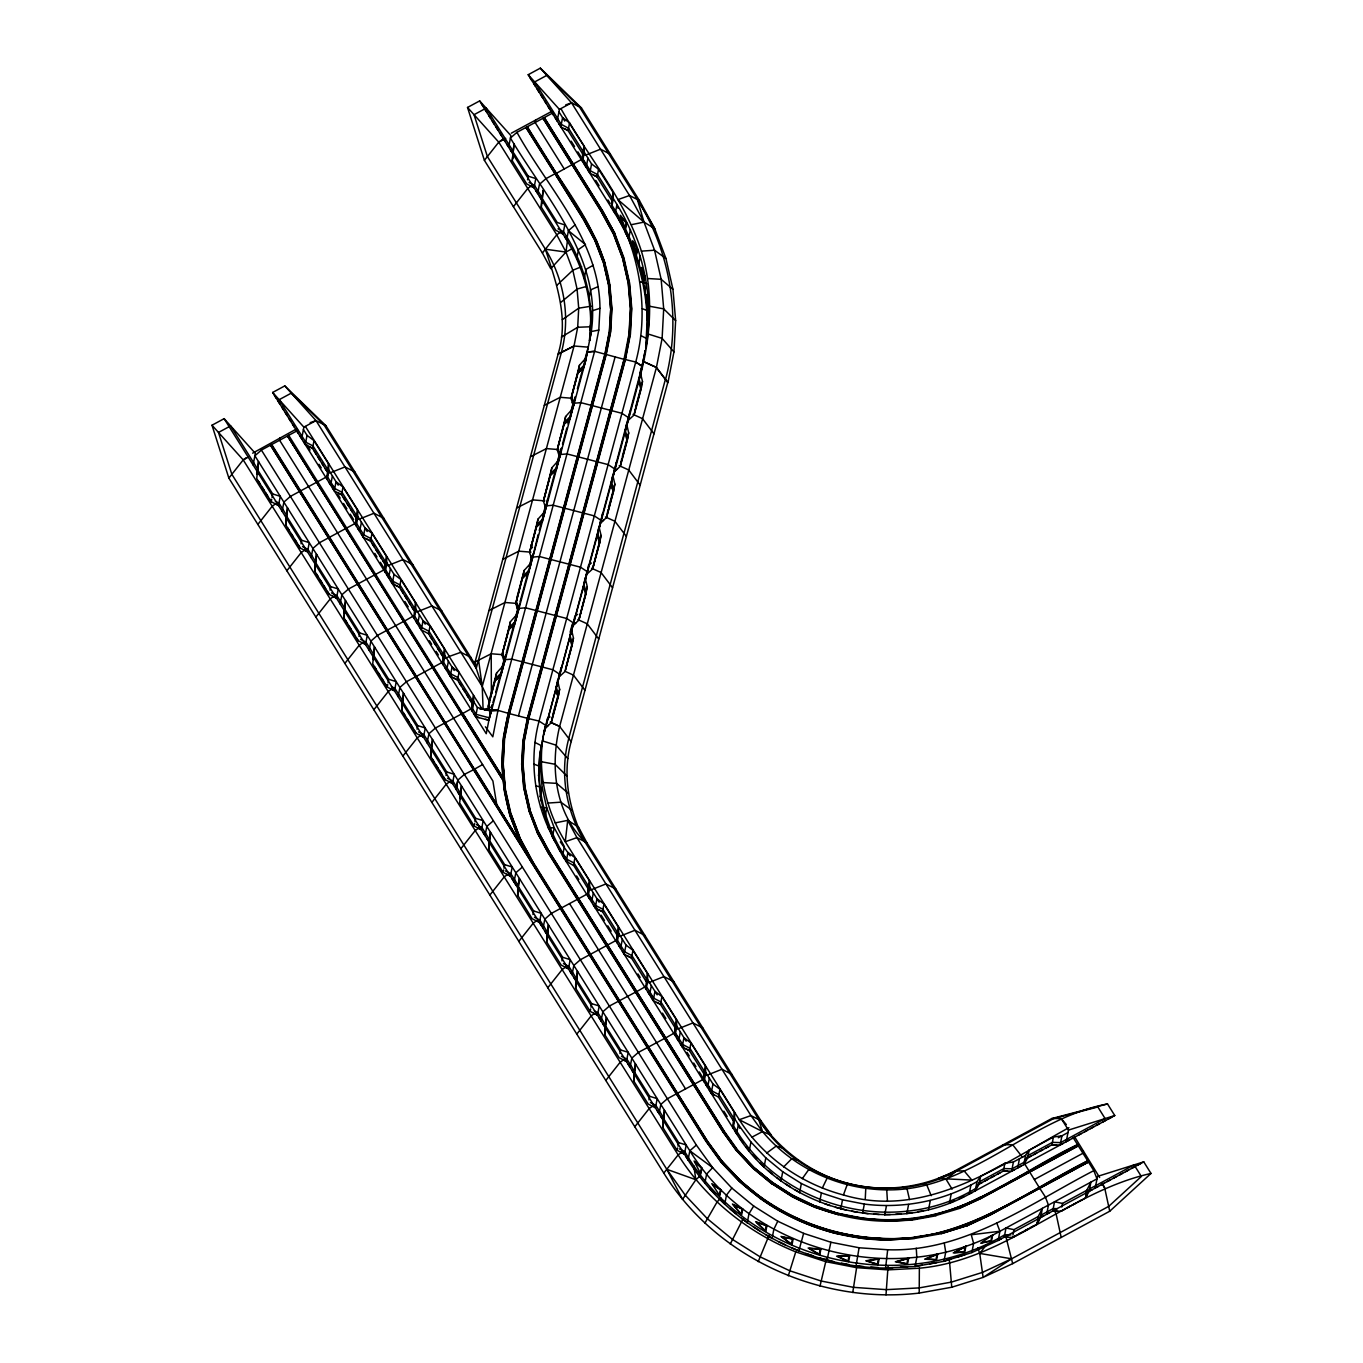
<?xml version="1.0" encoding="UTF-8"?>
<svg xmlns="http://www.w3.org/2000/svg" width="1363" height="1363" viewBox="0 0 1363 1363"><rect width="100%" height="100%" fill="white"/><g stroke="black" fill="none" stroke-linecap="round" stroke-linejoin="round"><path stroke-width="1.5" d="M258.22 470.78L272.719 493.951L280.25 496.319L278.495 505.537L271.237 501.703L256.738 478.549L258.51 461.58L257.539 474.341M257.198 474.188L257.215 468.361L230.62 425.886L218.489 432.446L231.846 474.307L666.797 1169.301L685.333 1195.3L707.414 1218.778L732.476 1239.427L760.111 1256.856L789.859 1270.81L821.173 1281.033L853.545 1287.354L886.427 1289.654L919.241 1287.899L951.408 1282.106L982.416 1272.412L1011.636 1258.799L1108.681 1206.391L1141.359 1176.473L1134.118 1164.888L1089.633 1188.911L1085.732 1195.658L1086.754 1190.325L1090.928 1182.13L1089.173 1191.33L1085.272 1198.094L1061.01 1211.196L1052.764 1210.991L1054.519 1201.774L1062.493 1203.427L1086.754 1190.325M285.736 524.874L287.508 507.905L285.736 524.874L300.235 548.045L307.493 551.862L309.265 542.644L301.717 540.276L287.218 517.122M285.787 524.636L285.736 520.99M286.196 522.455L286.213 514.686L278.955 503.117L275.326 501.192M314.734 571.199L316.506 554.23L314.734 571.199L329.233 594.37L336.508 598.204L338.263 588.986L330.715 586.618L316.216 563.447M315.194 568.78L315.211 561.028L307.97 549.442L302.518 546.563M328.517 463.812L327.035 479.333L328.79 470.116L328.517 463.812L314.018 440.641L307.033 435.359L303.404 429.566M327.069 479.077L327.035 475.448M345.214 609.772L359.713 632.943L367.26 635.311L365.505 644.529L358.23 640.695L343.732 617.541L345.503 600.572L344.532 613.333M344.209 613.163L344.209 607.353L336.968 595.767L331.516 592.905M356.05 517.906L356.033 525.658L357.788 516.441L357.515 510.137L343.016 486.983L336.031 481.701L334.276 490.901L341.534 494.735L356.05 517.906L357.515 510.137M374.212 656.114L388.711 679.268L396.258 681.636L394.503 690.854L387.228 687.037L372.729 663.866L374.501 646.897L373.53 659.658M373.206 659.505L373.206 653.678L365.966 642.109L360.514 639.23M385.048 564.231L385.03 571.983L386.785 562.766L386.53 556.479L372.014 533.308L365.028 528.026L363.274 537.243L370.549 541.06L385.048 564.231L386.53 556.479M385.082 571.744L385.03 568.115M401.744 710.191L403.516 693.222L401.744 710.191L416.243 733.362L423.501 737.179L425.256 727.978L417.725 725.61L403.209 702.439M402.204 707.772L402.221 700.02L394.963 688.434L391.334 686.526M415.528 602.804L414.028 618.325L415.783 609.108L415.528 602.804L401.029 579.633L394.043 574.351L386.785 562.766M430.742 756.533L432.514 739.547L430.742 756.533L445.241 779.687L452.499 783.521L454.254 774.303L446.723 771.935L432.224 748.764M431.202 754.097L431.219 746.345L423.961 734.759L418.509 731.897M443.043 656.898L443.026 664.65L444.781 655.433L444.525 649.129L430.027 625.975L423.041 620.693L421.286 629.893L428.544 633.727L443.043 656.898L444.525 649.129M461.154 795.14L475.653 818.294L483.184 820.662L481.429 829.88L474.171 826.063L459.672 802.892L461.444 785.923L460.473 798.684M460.132 798.531L460.149 792.704L452.959 781.084L447.524 778.222M472.041 703.223L472.024 710.975L473.779 701.758L473.523 695.471L472.041 703.223L457.542 680.052L450.284 676.235L452.039 667.018L459.024 672.3L457.542 680.052M488.67 849.217L490.441 832.248L488.67 849.217L503.168 872.388L510.426 876.222L512.198 867.004L504.651 864.636L490.152 841.465M489.13 846.798L489.147 839.046L481.889 827.46L476.454 824.598M512.267 160.783L514.038 143.814L512.267 160.783L526.765 183.954L534.04 187.787L535.795 178.57L528.248 176.202L513.749 153.031M512.744 158.364L512.744 150.612L486.165 108.137L474.034 114.696L487.392 156.558L545.387 249.208C564.265 279.705 570.671 317.63 561.403 352.404L476.232 668.347L323.849 424.626L291.29 393.14L279.159 399.683L305.738 442.157L312.996 445.974L327.512 469.145L327.495 476.897L334.736 488.482L342.011 492.316L356.51 515.47L356.493 523.239L363.734 534.807L371.009 538.641L385.508 561.812L385.49 569.564L392.748 581.149L400.006 584.966L414.505 608.137L414.488 615.889L421.746 627.474L429.004 631.308L443.503 654.461L443.486 662.231L450.744 673.799L458.002 677.632L472.501 700.803L472.484 708.556L476.113 714.348L489.351 717.841L491.072 711.418L490.612 713.854L488.227 706.375L489.709 698.606L496.609 672.964L502.726 666.166L500.971 675.384L495.127 680.716L488.227 706.375M517.736 887.552L517.667 895.559L519.439 878.59L517.684 887.79M518.127 893.123L518.144 885.371L510.904 873.785L505.452 870.923M542.747 199.356L557.246 222.527L564.793 224.895L563.038 234.112L555.78 230.279L541.281 207.125L543.053 190.156L542.082 202.917M548.147 934.132L562.646 957.286L570.194 959.654L568.439 968.872L561.164 965.055L546.665 941.884L548.437 924.915L547.466 937.676M577.145 980.457L591.644 1003.628L599.192 1005.996L597.437 1015.214L590.179 1011.38L575.663 988.209L577.452 971.24L576.481 984.018M576.14 983.847L576.14 978.038L568.899 966.452L563.447 963.59M582.58 153.815L582.563 161.567L584.318 152.349L584.063 146.062L569.564 122.891L562.578 117.61L560.823 126.827L568.081 130.644L582.58 153.815L584.063 146.062M588.015 888.335L587.964 896.343L589.719 887.126L589.463 880.822L574.965 857.651L567.962 852.369L566.207 861.586M604.678 1034.551L606.45 1017.582L604.678 1034.551L619.177 1057.705L626.435 1061.538L628.19 1052.321L620.659 1049.953L606.16 1026.782M605.138 1032.115L605.155 1024.363L597.897 1012.777L594.268 1010.869M613.06 192.387L611.561 207.909L613.316 198.691L613.06 192.387L598.561 169.216L591.576 163.935L584.318 152.349M616.979 934.916L616.962 942.668L618.717 933.451L618.461 927.147L603.962 903.993L596.977 898.711L595.205 907.911L602.48 911.745L616.979 934.916L618.461 927.147M633.676 1080.876L635.448 1063.907L633.676 1080.876L648.175 1104.047L655.433 1107.863L657.187 1098.646L649.657 1096.278L635.158 1073.124M634.136 1078.457L634.153 1070.688L626.895 1059.119L621.443 1056.24M647.459 973.489L645.96 988.993L647.715 979.776L647.459 973.489L632.96 950.318L625.975 945.036L618.717 933.451M664.156 1119.449L678.655 1142.62L686.202 1144.988L684.43 1154.205L677.172 1150.372L662.674 1127.201L664.445 1110.232L663.474 1123.01M663.134 1122.839L663.151 1117.03L655.893 1105.444L650.458 1102.565M674.975 1027.566L674.958 1035.335L676.73 1026.118L676.457 1019.814L661.958 996.643L654.973 991.361L653.218 1000.578L660.476 1004.412L674.975 1027.566L676.457 1019.814M675.009 1035.079L674.975 1031.45M703.972 1073.908L703.972 1081.66L705.727 1072.442L705.455 1066.139L690.956 1042.985L683.97 1037.703L682.216 1046.903L689.474 1050.737L703.972 1073.908L705.455 1066.139M734.453 1112.481L732.97 1127.985L734.725 1118.767L734.453 1112.481L719.954 1089.31L712.968 1084.028L705.727 1072.442M253.126 464.987L255.341 453.351L224.128 418.662L211.998 425.222L243.21 459.91L533.223 923.211L518.792 941.441L663.798 1173.1C716.529 1258.134 820.543 1304.732 919.207 1293.078L919.361 1268.203C1005.298 1260.519 1068.524 1191.79 1151.002 1173.441L1143.761 1161.855L1097.454 1176.422L1095.239 1188.059M888.08 1265.937L886.001 1294.85M1073.158 1137.628L1093.825 1170.63C1028.912 1204.193 964.51 1252.358 887.688 1249.752L885.575 1268.067C807.237 1267.437 729.955 1226.7 688.059 1159.981L456.06 789.347L457.815 780.13L464.408 774.388M502.947 764.064L505.111 789.654L502.93 764.149L504.327 738.576L509.285 713.599L605.939 354.55L610.385 331.822L611.629 308.685L609.653 285.514L604.473 262.701L596.21 240.672L585.255 220.278L527.123 127.355L526.374 127.849L555.252 173.851M557.791 845.656C535.097 808.821 527.992 762.956 539.067 721.061L635.737 362.03C647.97 316.727 641.803 268.409 623.249 225.764M508.655 147.238L510.886 135.601L479.657 100.913L467.526 107.456L498.756 142.161L556.751 234.811L565.986 252.07L572.818 270.249L577.077 289.058L578.713 308.174L577.691 327.273L574.027 346.015L558.08 354.09C569.223 318.482 556.274 282.908 545.387 249.208L565.986 252.07L572.716 248.356M539.748 754.693L538.589 775.768L540.344 766.551L541.469 745.731L534.892 742.375M540.174 752.529C535.676 789.876 545.899 828.005 566.667 859.167L573.942 862.983L588.441 886.154L588.424 893.907L595.682 905.492L602.94 909.325L617.439 932.479L617.422 940.249L624.68 951.817L631.938 955.65L646.437 978.821L646.42 986.573L653.678 998.159L660.936 1001.975L675.435 1025.146L675.435 1032.898L682.676 1044.484L689.934 1048.317L704.45 1071.471L704.432 1079.24L711.673 1090.809L718.948 1094.642L733.447 1117.813L733.43 1125.565C779.568 1208.027 895.235 1237.297 975.704 1188.451L979.588 1181.687L1003.867 1168.585L1012.096 1168.79L1024.226 1162.23L1028.128 1155.483L1052.389 1142.381L1060.635 1142.586L1105.103 1118.563L1097.862 1106.977L1053.701 1118.546L956.656 1170.97C890.243 1207.584 798.718 1184.396 758.782 1119.619L584.778 841.635C565.918 811.155 559.511 773.213 568.78 738.456M1068.916 1127.661C1000.493 1165.144 926.124 1219.715 843.441 1194.976C801.001 1183.765 762.837 1156.914 739.274 1119.722L565.27 841.738C544.314 807.748 535.829 765.648 545.183 726.564M516.952 132.33C547.807 188.452 599.635 240.195 599.959 308.345L592.411 310.713L590.656 319.93L589.549 340.767C606.995 263.4 546.324 198.981 510.426 138.021L516.952 132.33L553.344 112.669M589.583 340.511L589.821 335.554M590.009 338.348C594.489 301.002 584.267 262.855 563.498 231.693L558.046 228.814M646.147 345.759C651.991 296.742 639.026 246.601 612.021 205.472L612.038 197.72L597.539 174.549L590.281 170.733L583.023 159.147L583.04 151.395L568.541 128.224L561.283 124.391L534.688 81.933L546.819 75.374L579.394 106.876L637.39 199.526L644 222.101L654.564 250.23L661.157 279.313L663.696 308.873L662.111 338.399L656.438 367.397L559.631 726.411C550.158 765.614 554.588 812.28 584.778 841.635C569.359 810.951 561.709 775.326 571.182 741.625L667.768 382.56L656.284 367.363L643.166 361.399L639.724 373.683M485.398 726.786L492.81 736.821L497.972 710.396L594.609 351.347L598.8 330.05L599.959 308.345M610.777 308.668L609.534 331.805L605.104 354.431L508.467 713.377C499.71 746.651 500.46 781.953 509.983 814.955L510.018 814.87M642.331 308.702L648.941 311.19L647.186 320.407L645.704 348.178C655.364 296.555 641.803 242.324 613.316 198.691M723.889 1131.051L549.306 852.114L538.402 831.822L529.883 810.082L524.755 787.286L522.762 764.319L523.988 741.285L528.469 718.574L625.123 359.525L635.72 362.013L642.126 366.221L543.701 734.487L640.371 375.438C651.088 334.855 653.78 291.699 641.394 251.133C624.612 198.708 587.674 156.149 560.994 108.75M643.046 361.382L656.284 367.363L667.955 382.594L673.952 351.91L675.639 320.629L672.947 289.331L665.962 258.527L654.785 228.745L639.451 200.582L581.456 107.933L540.327 68.15L528.197 74.709L615.19 213.701C634.851 245.8 646.198 282.72 647.186 320.407M647.8 323.917L646.778 336.593L647.732 331.601M1084.454 1131.886L1087.47 1130.268M1113.452 1178.211L1116.467 1176.593M982.195 1182.471L979.179 1183.885M1015.537 1235.747L1012.488 1237.4L1004.241 1237.195L1005.996 1227.995L1013.97 1229.647L1038.231 1216.529L1042.388 1208.334L1040.633 1217.551L1036.749 1224.298L1012.488 1237.4M1030.718 1156.267L1027.702 1157.664M1064.077 1209.543L1061.01 1211.196M865.249 1199.219L865.846 1186.883C822.264 1181.5 783.623 1155.296 758.782 1119.619L762.513 1131.58C792.823 1168.04 839.472 1189.354 886.734 1189.865C969.655 1191.262 1028.673 1118.716 1107.506 1103.945L1114.764 1115.53L969.178 1194.141C891.163 1237.297 783.401 1209.986 736.582 1133.777L562.595 855.794L552.475 836.984L545.081 816.897M567.536 239.956L565.986 252.07L550.771 268.698L542.406 253.007L484.393 160.34L467.526 107.456M887.688 1249.752L859.082 1247.758L856.032 1266.006M985.21 1180.835L988.226 1179.199M1018.57 1234.111L1021.586 1232.493M1033.733 1154.631L1036.766 1152.996M1067.093 1207.908L1070.108 1206.272M852.744 1292.516L856.611 1267.675L888.012 1269.873L919.361 1268.203M274.457 395.355L276.28 398.252M258.544 481.446L260.367 484.342M278.086 401.148L279.909 404.044M262.173 487.238L263.979 490.135M833.457 1232.816C798.548 1223.275 766.006 1205.71 739.308 1181.193L720.823 1161.923L706.051 1141.444L270.504 445.173L706.29 1141.308L721.044 1161.753M270.828 445.599L271.578 445.122L525.062 850.359L474.733 768.817M281.715 406.941L283.521 409.837M265.802 493.014L267.608 495.911M280.062 437.83L279.602 440.249L492.912 781.033L496.677 804.357M285.344 412.733L287.15 415.63M271.237 501.703L271.697 499.284M272.038 497.512L272.719 493.951M288.956 418.526L290.762 421.388M274.866 503.629L278.546 505.298M292.585 424.302L294.408 427.198M296.214 430.095L298.02 432.991M282.124 511.329L283.879 502.112L290.404 496.405L326.813 476.76M299.843 435.887L301.7 438.545M301.649 438.784L303.864 427.147L316.012 420.605L325.91 425.682L474.648 663.577L482.246 686.475L489.777 702.592M303.472 441.68L305.329 444.338M287.542 527.771L289.365 530.667M307.033 435.359L305.278 444.577L312.536 448.41L327.035 471.564M291.171 533.563L292.977 536.46M308.907 446.485L312.587 448.154M294.8 539.356L296.606 542.235M312.536 448.41L314.018 440.641M314.359 451.306L316.165 454.203M300.235 548.045L298.412 545.115M301.036 543.837L301.717 540.276M317.971 457.099L319.794 459.995M303.864 549.953L307.544 551.623M321.6 462.875L323.406 465.771M311.122 557.654L312.877 548.437L319.419 542.747L355.811 523.085M328.841 482.229L330.698 484.87M330.647 485.126L332.402 475.908M332.47 488.005L334.327 490.663M316.54 574.096L318.363 576.992M320.169 579.888L321.992 582.785M337.905 492.827L341.585 494.496M323.798 585.681L325.604 588.56M341.534 494.735L343.016 486.983M343.357 497.631L345.163 500.528M329.233 594.37L327.41 591.457M330.033 590.162L330.715 586.618M346.986 503.424L348.792 506.32M332.862 596.278L336.542 597.948M350.598 509.217L352.404 512.096M340.12 603.979L341.874 594.779L348.417 589.072L384.809 569.41M357.839 528.554L359.696 531.212M359.645 531.451L361.416 522.233M343.732 617.541L344.192 615.105M361.468 534.347L363.325 537.005M345.555 620.438L347.361 623.334M349.167 626.23L350.99 629.11M366.903 539.152L370.583 540.821M352.796 632.006L354.601 634.902M370.549 541.06L372.014 533.308M372.355 543.956L374.161 546.853M358.23 640.695L356.407 637.782M359.031 636.504L359.713 632.943M375.984 549.749L377.79 552.645M379.613 555.542L381.401 558.421M369.117 650.321L370.889 641.104L377.415 635.397L404.658 620.898M386.836 574.879L388.694 577.537M388.659 577.776L390.414 568.558M390.465 580.672L392.323 583.33M481.48 103.809L483.286 106.706M374.552 666.763L376.358 669.659M394.043 574.351L392.271 583.568L399.546 587.402L414.045 610.556M485.092 109.602L486.915 112.499M378.181 672.555L379.987 675.452M395.917 585.477L399.58 587.146M488.721 115.395L490.544 118.291M381.793 678.348L383.599 681.227M399.546 587.402L401.029 579.633M401.352 590.298L403.175 593.195M492.35 121.188L494.156 124.067M387.228 687.037L387.705 684.601M388.046 682.829L388.711 679.268M404.981 596.091L406.787 598.97M495.979 126.963L497.768 129.843M390.874 688.945L394.554 690.615M404.402 621.136L413.807 615.752M408.61 601.867L410.416 604.763M499.608 132.756L501.414 135.653M503.22 138.549L505.043 141.445M398.132 696.646L399.887 687.429L406.413 681.739L442.805 662.077M415.834 621.221L417.691 623.862M506.849 144.342L508.706 147M417.657 624.101L419.412 614.9M419.463 626.997L421.32 629.655M510.478 150.134L512.335 152.792M403.55 713.088L405.356 715.984M407.179 718.88L408.985 721.777M530.003 77.606L531.809 80.485M410.791 724.673L412.597 727.552M428.544 633.727L430.027 625.975M533.632 83.382L535.438 86.278M604.797 262.395L596.466 240.57L585.494 220.159L527.26 126.759C555.508 178.843 600.589 224.912 609.925 285.48L611.97 308.447L610.726 331.618L606.228 354.619L509.558 713.667L497.972 710.396L479.861 709.016M430.35 636.623L432.173 639.52M537.243 89.174L539.067 92.071M416.243 733.362L414.403 730.449M417.044 729.154L417.725 725.61M433.979 642.416L435.785 645.312M535.608 120.08L535.148 122.5L564.129 168.808M540.872 94.967L542.695 97.863M419.872 735.27L423.552 736.94M437.608 648.209L439.414 651.088M527.566 179.746L528.248 176.202M544.501 100.76L546.29 103.639M614.662 233.567L602.821 211.521L544.246 117.576L602.855 211.282L614.713 233.329L623.862 257.726L629.587 282.959L631.785 308.6L630.422 334.225L625.413 359.593L528.759 718.642L527.379 718.284L624.033 359.236L629.007 334.037L630.37 308.6L628.19 283.129L622.516 258.067L613.418 233.84L601.577 212.134L543.036 118.24L601.833 212.015M530.411 185.862L534.092 187.532M543.36 118.683L544.11 118.189L602.548 211.742L614.713 233.329M548.13 106.553L549.936 109.449M427.13 742.971L428.885 733.771L435.41 728.063L462.704 713.326L503.066 777.779M444.849 667.546L446.706 670.204M535.846 190.684L537.704 193.325M551.759 112.345L553.565 115.242M446.655 670.443L448.41 661.225M537.669 193.563L539.424 184.363L545.95 178.655L555.031 173.748L584.267 220.772L595.171 241.064L603.434 262.735L608.784 285.702L603.656 262.906L595.171 241.064M448.461 673.339L450.318 675.98M539.475 196.459L541.332 199.117M432.548 759.43L434.354 762.326M555.371 118.138L557.228 120.796M557.194 121.034L559.409 109.398L571.54 102.838L581.456 107.933M541.281 207.125L541.758 196.936L534.5 185.351L529.048 182.489M436.177 765.205L437.983 768.102M559 123.931L560.857 126.589M453.913 678.144L457.593 679.813M439.806 770.998L441.612 773.894M564.452 128.735L568.132 130.405M555.951 173.561L582.342 158.994M459.348 682.948L461.171 685.845M568.081 130.644L569.564 122.891M445.241 779.687L443.401 776.774M446.042 775.496L446.723 771.935M462.977 688.741L464.8 691.637M448.87 781.612L452.55 783.282M466.606 694.534L468.412 697.413M457.883 780.096L456.128 789.313L224.128 418.662M457.866 792.244L459.723 794.902M473.847 713.871L475.704 716.529L479.077 717.671M564.844 237.009L566.701 239.667M473.779 701.758L477.408 707.55L475.653 716.768L488.891 720.26L486.25 733.703L272.651 392.459L284.782 385.899L325.91 425.682M590.656 319.93C589.923 291.682 581.405 263.979 566.667 239.905L568.422 230.688L574.947 224.98M584.386 164.463L586.243 167.121M586.192 167.359L587.947 158.142M587.998 170.256L589.855 172.914M485.467 719.357L488.942 720.022M591.576 163.935L589.821 173.152L597.079 176.986L611.578 200.14M495.127 680.716L496.609 672.964M484.359 710.174L497.972 710.396L490.646 711.043L488.891 720.26L585.545 361.212L591.303 331.55L598.8 330.05M576.77 258.714L578.525 249.497L585.494 244.573L568.422 230.688M584.267 220.772L595.427 240.961M491.396 709.731L492.367 704.637L491.515 707.84M584.506 220.653L525.999 127.662L527.208 126.998M593.45 175.06L597.13 176.73M502.044 655.075L510.426 621.664L516.543 614.866L514.771 624.084L508.944 629.433L502.044 655.075L504.429 662.554L505.86 655.041M498.057 678.058L495.178 680.478M508.944 629.433L510.426 621.664M502.691 668.96L504.446 659.76L511.772 659.113L542.61 667.103L552.884 669.778L559.273 673.986L557.518 683.187M597.079 176.986L598.561 169.216M519.661 603.741L518.23 611.254L515.844 603.792L517.327 596.023L524.227 570.381L530.343 563.583L532.933 553.957M511.858 626.759L508.978 629.195M474.171 826.063L474.631 823.627M474.971 821.855L475.653 818.294M517.037 607.523L518.281 611.016M515.844 603.792L524.227 570.381M516.509 617.678L518.264 608.46L525.573 607.813L556.411 615.82L566.684 618.478L573.073 622.687L571.318 631.904M529.645 552.492L538.027 519.082L544.144 512.284L542.389 521.501L536.562 526.851L529.645 552.492L532.03 559.972L538.164 534.552M477.8 827.971L481.48 829.641M530.837 556.223L532.081 559.733M536.562 526.851L538.027 519.082M584.216 278.546L585.971 269.346L593.246 265.24M530.343 563.583L528.588 572.801L522.745 578.133M530.309 566.378L532.064 557.16L539.39 556.513L549.664 559.188L580.502 567.195L586.891 571.404L585.136 580.604M543.462 501.192L551.845 467.799L557.961 461.001L556.206 470.201L550.362 475.551L543.462 501.192L545.847 508.672L547.602 499.471M539.475 524.176L536.596 526.595M550.362 475.551L551.845 467.799M483.252 832.776L485.109 835.434M601.577 212.134L613.606 234.078L622.721 258.34L628.428 283.334L630.609 308.839L629.229 334.412L625.106 359.628L630.081 334.429L631.461 308.839L629.263 283.231L623.555 258.033L614.406 233.669M544.127 515.095L545.881 505.877L553.191 505.23L584.028 513.238L594.302 515.896L600.691 520.104L598.936 529.321M557.263 449.909L565.645 416.499L571.761 409.701L570.007 418.918L564.163 424.268L557.263 449.909L559.648 457.389L561.403 448.171L539.237 530.514M485.058 835.672L486.812 826.455L493.338 820.765M564.163 424.268L565.645 416.499M509.558 713.667L527.379 718.284M588.867 299.076L590.639 289.859L598.101 286.622M557.927 463.795L559.682 454.578L566.991 453.93L597.829 461.938L608.119 464.613L614.509 468.804L612.754 478.021M486.864 838.569L488.738 841.227M571.08 398.609L579.462 365.216L585.579 358.401L583.824 367.618L577.98 372.968L571.08 398.609L573.465 406.089L575.22 396.872L567.945 423.876M567.093 421.593L564.214 424.012M572.273 402.358L573.499 405.85M577.98 372.968L579.462 365.216M571.727 412.512L573.499 403.295L580.808 402.647L591.082 405.305L621.92 413.313L628.309 417.521L626.554 426.738M580.894 370.293L578.031 372.729M503.373 779.244L287.832 436.33L503.543 780.948M590.383 325.144L590.094 330.34M613.384 210.805L615.241 213.446M585.545 361.212L587.3 351.995L594.609 351.347L624.288 359.406M604.456 262.803L609.653 285.514M615.19 213.701L616.945 204.484L618.086 208.352M502.436 815.841L503.663 815.193M608.528 285.634L610.505 308.668M509.745 814.921L519.133 839.318L509.745 814.921L504.02 789.688L503.322 780.795L287.491 435.99L288.7 435.342L503.015 778.034L501.823 764.047L503.186 738.439L508.229 713.07M528.759 718.642L539.067 721.061L545.473 725.269L539.714 754.932L541.469 745.731M532.03 860.513L520.189 838.824L511.142 814.358L520.24 838.586L532.03 860.513L707.244 1140.746L721.93 1161.123L706.988 1140.984L531.723 860.973L519.916 839.012L510.801 814.75L505.128 789.569M625.293 227.979L626.247 223.004L620.829 216.308M503.168 872.388L503.629 869.969M503.969 868.18L504.651 864.636M625.293 232.511L628.718 238.542M506.797 874.296L510.478 875.966M548.318 852.608L722.918 1131.699L548.062 852.727L537.09 832.333L528.81 810.252L523.682 787.184L529.083 810.184M523.92 787.388L521.91 764.319L523.153 741.165L527.651 718.352L624.305 359.321M628.667 238.781L630.422 229.563M512.249 879.118L515.878 884.894M520.939 842.811L525.079 850.256M514.055 882.014L515.81 872.797L522.353 867.089M528.81 810.252L537.363 832.231M548.352 725.406L545.473 727.842M560.994 667.563L559.239 676.781L565.083 671.431L571.983 645.789L573.465 638.037L571.353 629.093L569.598 638.31L571.983 645.789M549.971 716.921L547.193 718.863L545.439 728.081L551.265 722.731L552.407 716.751M556.99 693.341L558.217 696.851M638.6 265.223L640.354 256.023M558.183 697.089L559.648 689.32L557.552 680.393L555.797 689.61L558.183 697.089L551.265 722.731M542.133 787.405L546.784 807.935L545.03 817.153L540.378 796.622L542.133 787.405L540.344 766.551L533.734 764.064M565.083 671.431L573.465 638.037M541.537 801.751L540.429 796.384M575.97 622.823L573.09 625.242M531.451 862.183L532.66 861.518M531.723 860.973L707.005 1140.882C730.772 1178.331 766.892 1207.005 807.85 1223.616L783.35 1212.031M537.09 832.333L548.284 852.71M542.695 806.879L543.871 812.007M538.402 831.822L549.34 851.875L723.94 1130.813L737.485 1149.878L753.909 1167.358L772.582 1182.726L793.147 1195.709L772.617 1182.488L753.705 1167.648L737.247 1150.133L723.651 1131.188L549.05 852.233L538.112 832.026L529.9 809.98M578.883 620.148L587.266 586.737L585.17 577.81L583.398 587.027L585.783 594.507L578.883 620.148L573.056 625.498L574.811 616.28L577.588 614.338M643.592 281.136L644.546 276.144L641.786 268.613M585.783 594.507L587.266 586.737M602.429 513.698L600.657 522.898L606.501 517.565L613.401 491.924L614.883 484.155L612.771 475.227L611.016 484.444L613.401 491.924M644.801 292.585L646.573 283.385L640.014 281.766M592.701 568.848L601.083 535.455L598.97 526.51L597.215 535.727L599.601 543.207L592.701 568.848L586.857 574.198L588.612 564.981L591.389 563.038M603.588 520.24L600.708 522.659M599.601 543.207L601.083 535.455M616.229 462.398L614.474 471.615L620.318 466.265L627.219 440.624L628.701 432.872L626.588 423.927L624.833 433.144L627.219 440.624M606.501 517.565L613.861 489.487L611.476 482.008L614.934 469.196M607.302 513.357L607.983 509.796M612.208 488.175L613.452 491.668M647.118 308.805L648.055 303.813L646.709 296.112M617.388 468.94L614.526 471.377M532.967 914.522L533.649 910.961L519.15 887.79M630.047 411.115L628.275 420.315L634.119 414.982L641.019 389.324L642.501 381.572L640.389 372.644L638.634 381.844L641.019 389.324M620.318 466.265L621.784 458.513M552.475 836.984L554.23 827.767L546.784 807.935L540.447 807.169M640.371 375.438L642.126 366.221L635.72 362.013M643.54 359.014L642.365 365.114L645.244 350.342L643.489 359.219M634.119 414.982L635.26 409.002M554.997 841.687L552.526 836.746M541.247 925.443L539.475 922.308M557.535 846.389L560.057 851.091M543.053 928.339L544.825 919.122L551.351 913.414L587.743 893.77M544.876 931.236L546.733 933.894M562.595 855.794L564.35 846.576L554.23 827.767L548.199 827.835L550.891 830.97M546.665 941.884L547.142 931.696L539.901 920.127L534.449 917.248M564.401 858.69L562.629 855.555M574.965 857.651L573.482 865.42L566.258 861.348M561.965 960.847L562.646 957.286M564.81 966.963L568.49 968.633M570.245 971.768L572.102 974.426M589.463 880.822L587.981 888.574L573.516 865.164M572.068 974.664L573.823 965.447L580.348 959.756L616.74 940.095M573.874 977.561L575.731 980.218M589.77 899.239L588.015 896.087M575.68 984.342L575.663 988.209M591.593 902.136L593.348 892.918M593.399 905.032L595.256 907.673M598.851 909.837L602.531 911.506M602.48 911.745L603.962 903.993M590.179 1011.38L590.639 1008.961M590.98 1007.172L591.644 1003.628M593.808 1013.288L597.488 1014.958M599.243 1018.11L601.1 1020.751M601.066 1020.989L602.821 1011.789L609.346 1006.081L636.606 991.583M602.872 1023.886L604.729 1026.543M618.768 945.564L620.642 948.222M620.591 948.461L622.346 939.243M622.397 951.357L624.254 954.015M625.975 945.036L624.22 954.253L631.478 958.07L645.977 981.241M627.849 956.162L631.529 957.831M631.478 958.07L632.96 950.318M619.978 1053.514L620.659 1049.953M622.806 1059.63L626.486 1061.3M636.334 991.804L645.738 986.42M628.241 1064.435L630.115 1067.093M630.064 1067.331L631.819 1058.114L638.344 1052.406L665.604 1037.907M631.87 1070.228L633.727 1072.868M647.783 991.889L649.64 994.547M649.589 994.786L651.344 985.568M651.395 997.682L653.252 1000.34M656.847 1002.486L660.527 1004.156M660.476 1004.412L661.958 996.643M648.975 1099.839L649.657 1096.278M665.331 1038.146L674.736 1032.762L676.968 1036.323M657.256 1110.76L659.113 1113.418M659.062 1113.656L660.816 1104.439L667.342 1098.748L703.751 1079.087M660.868 1116.553L662.742 1119.21M676.781 1038.231L678.638 1040.872M678.587 1041.128L680.341 1031.91M662.674 1127.201L663.134 1124.782M680.41 1044.007L682.267 1046.665M685.845 1048.829L689.525 1050.498M689.474 1050.737L690.956 1042.985M677.172 1150.372L677.632 1147.953M677.973 1146.164L678.655 1142.62M680.801 1152.28L684.482 1153.95M686.253 1157.085L688.111 1159.743M688.059 1159.981L689.814 1150.781L696.357 1145.073L261.406 450.08L297.798 430.418M705.778 1084.556L707.636 1087.214M707.584 1087.453L709.339 1078.235M709.407 1090.349L711.265 1093.007M712.968 1084.028L711.213 1093.245L718.471 1097.062L732.987 1120.233M700.497 1173.015L701.451 1168.04L694.823 1161.992M718.471 1097.062L719.954 1089.31M704.858 1183.288L706.63 1174.071L712.645 1167.631L696.357 1145.073M709.816 1188.553L714.774 1193.835M720.823 1161.923L739.291 1181.295L760.06 1198.281M721.691 1161.378L740.16 1180.205C779.926 1217.023 833.389 1237.825 887.517 1238.541C962.278 1241.046 1024.346 1192.949 1087.657 1160.782L1088.338 1162.179L990.032 1215.046L1087.947 1162.094L989.623 1214.348L966.588 1224.928L941.015 1232.936L914.522 1237.093M719.749 1199.099L724.741 1204.142M734.776 1130.881L736.633 1133.539M736.582 1133.777L738.354 1124.56L734.725 1118.767M724.707 1204.381L726.462 1195.164L731.846 1188.076L712.645 1167.631L689.814 1150.781L254.881 455.787L261.406 450.08M771.731 1183.783L752.921 1168.295L736.412 1150.44L753.109 1168.21L771.884 1183.663L792.465 1196.85C821.719 1211.946 854.192 1221.112 887.228 1221.197L911.796 1220.124L935.938 1215.796M737.247 1150.133L753.722 1167.546L772.395 1183.033L792.993 1196.033L815.159 1206.442L838.518 1214.058L815.176 1206.34L793.01 1195.93M739.734 1138.139L742.886 1142.518M730.329 1209.015L735.969 1213.649M746.038 1146.879L749.241 1151.002M749.19 1151.241L750.945 1142.041L738.354 1124.56L739.853 1128.377M752.904 1155.211L756.635 1159.163M741.591 1218.283L747.282 1222.679M747.231 1222.935L748.986 1213.717L753.671 1206.034L731.846 1188.076M760.35 1163.116L764.115 1166.83M764.064 1167.069L765.819 1157.869L750.945 1142.041M753.432 1226.853L759.651 1230.772M759.89 1198.486L759.941 1198.247C796.98 1224.826 841.942 1239.478 887.483 1240.109L860.24 1238.2M1087.623 1161.02C1024.312 1193.187 962.244 1241.284 887.466 1238.78C842.266 1238.081 797.594 1223.65 760.741 1197.43L760.793 1197.191M768.289 1170.544L772.514 1174.037M765.853 1234.691L772.122 1238.354M776.74 1177.513L781.016 1180.75M780.965 1180.988L782.72 1171.771L765.819 1157.869M772.071 1238.609L773.826 1229.392L777.745 1221.214L753.671 1206.034M785.616 1183.919L790.284 1186.866M778.75 1241.744L785.429 1244.879M794.936 1189.797L799.638 1192.506M799.604 1192.744L801.359 1183.527L782.72 1171.771M792.107 1248.014L798.837 1250.893M798.786 1251.149L803.625 1233.362L777.745 1221.214M805.823 1253.432L812.859 1255.732M793.198 1195.47L815.278 1206.085C845.861 1217.858 879.016 1222.253 911.591 1218.812C973.318 1211.894 1023.051 1170.357 1077.52 1144.562L1078.184 1145.976L980.44 1198.537L959.177 1208.521L935.853 1215.54M819.64 1202.149L821.395 1192.932L801.359 1183.527M824.922 1203.87L830.186 1205.591M819.913 1258.032L834.224 1261.746M835.468 1207.311L846.202 1210.088M826.949 1260.332L830.885 1242.255L803.625 1233.362M833.406 1232.97L860.292 1237.962M914.522 1237.604L887.449 1239.137L860.36 1237.246L833.662 1232.05L807.867 1223.531M838.33 1214.723L814.767 1207.328L792.499 1196.612M838.603 1213.7L815.33 1205.846M840.75 1209.032L842.504 1199.815L821.395 1192.932M841.482 1263.16L848.757 1264.574M851.654 1211.162L857.123 1212.218M862.575 1213.291L864.329 1204.074C903.09 1209.015 943.111 1201.127 976.998 1181.653L980.61 1176.354L1004.872 1163.252L1013.39 1162.009L1025.521 1155.449L1029.133 1150.151L1053.412 1137.049L1061.93 1135.788L1060.158 1145.005L1051.929 1144.801L1027.668 1157.92L1023.766 1164.666L1025.521 1155.449M838.535 1213.956L862.66 1218.658M862.694 1218.403L862.745 1218.164C902.8 1223.139 944.218 1216.154 979.963 1197.259L979.912 1197.498M860.36 1237.246L887.466 1239.052M868.112 1213.683L862.626 1213.053M863.426 1266.517L856.083 1265.75M873.649 1214.058L879.186 1214.45M870.804 1267.028L878.198 1267.556M884.723 1214.842L886.478 1205.625M890.26 1214.535L884.774 1214.603M895.781 1214.246L901.318 1213.956M892.952 1267.675L885.626 1267.829M906.838 1213.649L908.593 1204.449M900.313 1267.283L907.69 1266.874M912.256 1212.678L906.889 1213.411M911.643 1218.556L911.608 1219.169C973.165 1212.031 1022.949 1170.97 1077.349 1145.278L980.048 1197.736M917.691 1211.707L923.109 1210.736M914.641 1238.388L887.466 1239.938L914.726 1238.422L941.39 1233.634L967.1 1225.593L941.271 1233.617M885.575 1268.067L915.067 1266.483L916.822 1257.282L916.26 1248.235M928.527 1209.765L930.282 1200.547M922.291 1265.188L915.101 1266.244M929.515 1263.893L936.756 1262.598M949.432 1203.222L951.187 1194.005M954.373 1200.956L949.483 1202.984M915.067 1266.483L943.98 1261.303L945.735 1252.086L944.269 1243.192M959.296 1198.69L964.237 1196.407M950.948 1259.122L944.031 1261.048M969.178 1194.141L970.933 1184.924M957.916 1256.942L964.885 1254.761M972.211 1192.506L969.229 1193.903M976.998 1181.653L975.244 1190.87L979.128 1184.123L980.61 1176.354M943.98 1261.303L971.853 1252.58L973.608 1243.363L971.257 1234.759L999.931 1231.266L1096.994 1178.842L1093.825 1170.63M991.259 1177.564L994.291 1175.928M997.324 1174.293L1000.357 1172.657M979.128 1184.123L1003.389 1171.021L1004.872 1163.252M991.923 1235.781L990.969 1240.739L981.803 1242.698M1007.513 1171.107L1003.441 1170.766M971.853 1252.58L998.176 1240.483L999.931 1231.266L996.779 1223.054M1013.39 1162.009L1011.636 1171.209L1003.389 1171.021M1001.209 1238.831L998.227 1240.228M1014.668 1169.573L1011.687 1170.97M1017.701 1167.938L1019.456 1158.72M1020.734 1166.302L1017.752 1167.699M1008.364 1237.297L1004.292 1236.957M1012.948 1234.98L1013.97 1229.647M1027.668 1157.92L1029.133 1150.151M1024.618 1230.84L1027.651 1229.205M1039.799 1151.36L1042.831 1149.725M1030.684 1227.569L1033.716 1225.933M1045.864 1148.089L1048.897 1146.453M1046.699 1214.263L1048.454 1205.062L1045.302 1196.833L1039.662 1188.161M1036.749 1224.298L1037.209 1221.878M1037.55 1220.089L1038.231 1216.529M1051.929 1144.801L1053.412 1137.049M1038.691 1220.924L1036.8 1224.059M1056.052 1144.903L1051.963 1144.562M1043.666 1215.915L1040.685 1217.295M1049.731 1212.627L1046.75 1214.024M1063.191 1143.37L1060.21 1144.767M1066.224 1141.734L1068.456 1130.097L1061.198 1118.512L1051.725 1118.563L954.679 1170.987C927.556 1185.231 896.224 1190.7 865.846 1186.883M1069.256 1140.098L1066.275 1141.495M1056.887 1211.094L1052.815 1210.753M1072.289 1138.446L1075.322 1136.81M1061.811 1206.988L1062.493 1203.427M1078.354 1135.175L1081.387 1133.539M1073.141 1204.636L1076.174 1203.001M1083.415 1150.832L1082.955 1153.251L1034.432 1179.472M1090.502 1128.632L1093.535 1126.997M1079.206 1201.365L1082.239 1199.73M1096.568 1125.344L1099.6 1123.708M1085.272 1198.094L1087.214 1194.704M1102.633 1122.073L1105.666 1120.437M1092.206 1189.695L1089.207 1191.092M1108.698 1118.802L1111.731 1117.166M1098.271 1186.423L1095.273 1187.82M1101.304 1184.788L1104.337 1183.152M1107.369 1181.517L1110.402 1179.864M1119.5 1174.957L1122.533 1173.322M1125.565 1171.686L1128.598 1170.05M1131.631 1168.398L1134.663 1166.762M1137.696 1165.126L1140.729 1163.491M637.237 249.054L636.282 254.029L633.114 241.864M719.425 1194.772L720.397 1189.797L712.645 1184.566M665.553 379.425C681.619 318.823 670.8 252.462 637.39 199.526L654.785 228.745L644 222.101L617.882 199.628L629.536 195.505L639.451 200.582M509.609 713.428L504.6 738.627L503.237 764.064L505.417 789.535L511.108 814.597M527.43 718.045L522.898 741.029L521.654 764.217L523.631 787.422M528.793 718.403L524.295 741.216L523.068 764.217L525.028 787.252L530.173 809.929M819.998 1286.144L826.659 1257.828M483.064 708.641L482.246 686.475L574.062 346.015L588.22 347.156L584.352 361.502M530.122 550.073L537.022 524.414L542.849 519.082L546.307 506.252M543.922 498.773L550.822 473.131L556.666 467.782L560.108 454.952L557.723 447.49L564.64 421.831L570.467 416.499L573.925 403.669L571.54 396.19L578.44 370.549L584.284 365.199L586.005 358.793M515.316 617.967L518.076 607.711M529.134 566.684L531.894 556.428M542.934 515.384L545.694 505.128M557.297 462.04L559.511 453.828M570.552 412.802L573.312 402.545M492.912 702.609L494.548 696.527M495.638 692.489L500 676.287M501.09 672.232L504.446 659.76M504.889 658.142L505.741 654.939M506.184 653.337L519.116 605.257M519.985 602.054L528.708 569.649M562.493 444.117L566.855 427.931M577.401 388.779L587.3 351.995L594.626 351.347M532.507 557.552L529.048 570.364L523.205 575.714L516.304 601.356L518.69 608.835L515.248 621.664L509.404 626.997L502.504 652.656L504.889 660.135L501.431 672.947L495.587 678.297L488.687 703.938L489.879 707.687M508.195 713.309L604.848 354.261L609.312 331.43L610.76 308.771L608.801 285.6M518.519 715.728L615.173 356.68M570.143 632.193L572.358 623.998M544.178 732.067L545.899 725.644M559.699 674.361L556.257 687.173L558.643 694.653L551.742 720.311M573.516 623.061L570.058 635.891L572.443 643.37L565.543 669.012M587.317 571.779L583.875 584.591L586.26 592.07L579.343 617.729M601.134 520.479L597.676 533.308L600.061 540.787L593.161 566.429M628.752 417.896L625.293 430.725L627.679 438.204L620.778 463.846M640.831 373.019L639.094 379.425L641.479 386.905L634.579 412.546M552.748 714.979L559.648 689.32M608.511 507.837L614.883 484.155M622.329 456.537L628.701 432.872M635.601 407.213L642.501 381.572M568.729 738.439L665.383 379.391M501.482 669.25L504.259 659.011M269.414 498.79L271.288 501.465M325.212 468.651L327.086 471.325M354.21 514.975L356.084 517.65M383.207 561.317L385.082 563.992M385.405 684.107L387.279 686.782M412.222 607.642L414.096 610.317M441.22 653.967L443.094 656.642M470.218 700.309L472.092 702.984M843.441 1194.976L847.667 1183.34M788.308 1275.802L795.753 1251.881C747.844 1232.493 705.744 1198.793 678.144 1154.904L533.154 923.245L536.358 920.962M474.648 663.577L558.131 354.09L574.062 346.015M758.22 1261.678L769.175 1235.082M730.261 1244.027L743.159 1218.658M822.315 1188.076L827.085 1178.228L830.084 1177.598M704.892 1223.156L716.972 1202.166L720.84 1197.753M1038.18 1220.175L1041.093 1215.115L1053.224 1208.572L1057.347 1208.674M802.279 1178.671L808.719 1169.607L813.387 1169.761M985.943 1245.475L979.724 1253.415L983.132 1277.404L951.766 1287.234L919.207 1293.078M518.86 941.407L228.865 478.106L243.21 459.91L246.362 457.661M484.393 160.34L498.756 142.161L503.475 138.787M257.863 524.431L272.208 506.235L275.36 504.003M513.391 206.682L527.754 188.486L530.906 186.237M286.86 570.756L301.206 552.577L304.358 550.328M542.406 253.007L556.751 234.811L561.471 231.454M315.858 617.098L330.221 598.902L333.356 596.653M344.856 663.423L359.219 645.227L363.938 641.871M373.854 709.748L388.216 691.569L391.368 689.32M402.869 756.09L417.214 737.894L420.366 735.645M431.867 802.415L446.212 784.219L449.364 781.97M460.864 848.74L475.21 830.544L478.362 828.312M489.862 895.065L504.225 876.886L507.36 874.637M547.79 987.766L562.152 969.587L566.872 966.214M576.805 1034.108L591.15 1015.912L594.302 1013.663M605.802 1080.433L620.148 1062.237L623.3 1059.988M634.8 1126.758L649.146 1108.579L652.298 1106.33M663.798 1173.1L678.144 1154.904L682.88 1151.531M783.657 1166.915L791.63 1158.84L797.866 1159.964M556.973 285.225L572.818 270.249L581.626 266.654M977.799 1247.861L979.724 1253.415L1011.636 1258.799L983.132 1277.404L1012.675 1263.637L1109.738 1211.23L1151.002 1173.441M700.224 1175.809L695.88 1179.728L682.556 1199.406L666.797 1169.301L695.88 1179.728L693.767 1165.808M560.857 302.33L577.077 289.058L586.124 286.537M766.756 1153.013L776.16 1146.096L783.793 1148.379M252.649 453.18L296.861 428.749M562.34 319.692L578.713 308.174L591.252 306.198M561.403 337.053L577.691 327.273L590.145 326.779M511.346 133.182L552.407 110.999M498.756 142.161L505.69 138.413M542.985 118.479L544.195 117.831M585.136 155.314L600.538 149.18L610.454 154.258M554.98 173.97L556.189 173.34M243.21 459.91L248.407 457.099M270.47 445.411L271.714 444.508L525.062 850.359M329.607 473.063L345.009 466.93L354.908 472.007M358.605 519.405L374.007 513.255L383.923 518.349M387.603 565.73L403.005 559.58L412.921 564.674M416.601 612.055L432.003 605.922L441.919 610.999M445.48 658.448L449.33 656.37L305.448 426.5M462.415 713.701L471.802 708.402M484.802 709.765L489.794 707.056M464.34 774.423L474.426 769.294M474.375 769.243L482.604 764.558M590.537 890.073L605.939 883.94L615.855 889.017M619.535 936.415L634.937 930.265L644.852 935.359M648.532 982.74L663.934 976.59L673.85 981.684M677.547 1029.065L692.949 1022.932L702.848 1028.009M706.545 1075.407L721.947 1069.256L731.846 1074.351M1058.284 1137.764L1067.996 1132.517M998.176 1240.483L1143.761 1161.855M751.882 1137.185L762.513 1131.58L771.407 1135.192L760.861 1120.676L586.857 842.692L578.474 827L567.707 820.356L555.167 822.911M544.331 405.39L560.244 397.315L572.392 398.286M530.514 456.69L546.444 448.597L558.591 449.569M516.713 507.973L532.626 499.897L544.774 500.868M502.896 559.273L518.826 551.18L530.974 552.151M489.096 610.556L505.026 602.48L517.156 603.451M503.356 654.734L491.208 653.763L475.278 661.856L476.232 668.347M959.058 1208.368L980.593 1198.673L1077.792 1145.959L1077.366 1145.176M966.912 1225.678L990.237 1214.944L967.049 1225.831M999.931 1231.266C895.934 1288.785 752.24 1252.393 689.814 1150.781M565.713 104.9L571.54 102.838L629.536 195.505L644 222.101L631.461 224.674M310.168 422.666L316.012 420.605L482.246 686.475L478.6 660.169M461.001 652.247L449.194 656.455L482.042 708.913M1068.456 1130.097L1114.764 1115.53M1051.725 1118.563L1107.506 1103.945M641.394 251.133L654.564 250.23L665.962 258.527M547.722 803.08L560.875 802.177L572.273 810.474M911.626 1219.067L887.16 1220.481L862.643 1218.761M887.16 1221.282L911.847 1219.885M1003.202 1144.767L1012.675 1144.716L1022.625 1157.443M954.679 1170.987L964.152 1170.919L971.853 1180.085L938.187 1178.484L956.656 1170.97L946.024 1179.216L952.107 1189.149M1010.886 1234.929L1004.701 1234.776C898.251 1298.036 746.617 1259.651 684.908 1151.769L679.456 1148.907M647.612 278.512L661.157 279.313L672.947 289.331M543.053 782.566L556.615 783.367L568.405 793.368M649.998 306.334L663.696 308.873L675.639 320.629M541.281 761.713L554.98 764.251L566.923 776.007M842.504 1199.815L864.329 1204.074M838.654 1213.462L862.745 1218.164M833.696 1231.948L860.377 1237.144M830.885 1242.255L859.082 1247.758M856.611 1267.675L825.671 1261.644L795.753 1251.881M920.792 1183.936L926.874 1185.214L931.219 1195.692M535.591 785.804L540.498 787.013M477.408 707.55L490.646 711.043M648.498 334.122L662.111 338.399L673.952 351.91M542.389 740.876L556.002 745.152L567.843 758.646M533.649 910.961L541.196 913.329L539.441 922.547L532.166 918.713L517.719 895.304M902.715 1187.19L907.008 1188.775L909.53 1199.593M559.665 726.411L550.175 722.134L559.631 726.411L571.182 741.625M633.028 414.386L642.484 418.645L653.967 433.843M619.211 465.669L628.667 469.945L640.15 485.143M605.411 516.969L614.866 521.228L626.35 536.426M591.593 568.252L601.049 572.528L612.549 587.726M577.793 619.552L587.249 623.828L598.732 639.008M565.866 671.703L573.448 675.111L584.931 690.308M640.883 335.605L647.459 338.961M460.864 652.315L470.916 657.341M586.857 842.692L576.941 837.615L567.707 820.356L565.27 841.738L576.941 837.615L750.945 1115.581L762.513 1131.58L739.274 1119.722L750.945 1115.581L760.861 1120.676M771.782 1183.527L792.585 1196.731M884.297 1188.161L886.734 1189.865L887.415 1200.769M760.741 1197.43L740.109 1180.443L721.981 1160.884M540.327 68.15L571.54 102.838M528.197 74.709L559.409 109.398M284.782 385.899L316.012 420.605M272.651 392.459L303.864 427.147M560.312 841.891L570.143 855.845M1061.198 1118.512L1066.343 1124.611M736.582 1150.628L722.748 1131.494L736.378 1150.679M558.949 111.817L564.742 121.086M571.182 141.173L574.539 146.523M577.878 151.872L581.234 157.222M583.466 160.783L587.93 167.905M595.733 180.376L599.073 185.726M608 199.986L610.232 203.547M479.657 100.913L566.667 239.905M1074.487 1136.572L1099.617 1177.496M1101.594 1183.033L1104.694 1188.008L1109.738 1211.23M1024.635 1163.832L1039.816 1188.4M328.79 470.116L338.211 485.177M357.788 516.441L367.209 531.502M415.783 609.108L425.205 624.169M444.781 655.433L454.22 670.494M589.719 887.126L599.141 902.187M647.715 979.776L657.153 994.837M676.73 1026.118L686.151 1041.179M306.726 444.679L310.083 450.029M318.993 464.289L321.225 467.85M331.26 483.882L333.492 487.443M337.956 494.582L340.188 498.142M343.544 503.492L346.884 508.825M350.223 514.175L353.579 519.524M374.774 553.378L377.006 556.939M380.345 562.289L383.685 567.638M387.041 572.988L390.38 578.321M392.612 581.882L394.844 585.46M404.879 601.492L408.236 606.842M417.146 621.085L419.378 624.663M429.43 640.695L431.662 644.256M436.109 651.378L438.341 654.956M448.393 670.988L451.732 676.338M558.745 847.428L560.977 851.006M564.316 856.339L567.672 861.689M576.583 875.949L578.815 879.51M588.85 895.542L591.082 899.103M595.546 906.242L597.778 909.803M601.134 915.152L604.473 920.502M607.813 925.835L611.169 931.185M637.935 973.949L640.167 977.51M650.202 993.559L652.434 997.12M662.469 1013.152L665.826 1018.502M681.432 1043.445L683.664 1047.005M687.02 1052.355L689.252 1055.916M693.699 1063.055L695.931 1066.616M699.287 1071.965L702.626 1077.298M705.983 1082.648L709.322 1087.998M711.554 1091.559L713.786 1095.119M723.821 1111.169L727.161 1116.501M569.547 903.601L685.555 1088.918M613.35 209.067L624.39 229.631M1103.008 1184.498L1104.694 1188.008M1053.633 1208.964L1056.172 1214.212L1061.198 1237.434M1005.945 1236.923L1012.675 1263.637M531.127 544.74L532.456 547.739M211.998 425.222L228.865 478.106M949.261 1258.85L951.766 1287.234M538.641 775.53L540.378 796.622M491.208 653.763L491.396 693.597M647.851 322.724L646.658 337.7L647.851 322.724M626.656 223.14L625.532 229.035L620.25 215.218L626.656 223.14M644.784 276.331L643.66 282.243L641.53 267.438L644.784 276.331M648.209 304.017L647.084 309.929L646.607 294.919L648.209 304.017M701.928 1168.142L700.821 1174.02L694.091 1160.986L701.928 1168.142M742.102 1209.1L741.148 1214.092L733.379 1204.807L742.102 1209.1M742.733 1209.083L741.608 1214.995L732.408 1204.006L742.733 1209.083M766.262 1225.627L765.307 1230.619L756.686 1222.39L766.262 1225.627M766.943 1225.558L765.819 1231.453L755.613 1221.708L766.943 1225.558M792.414 1239.103L791.46 1244.095L782.158 1237.008L792.414 1239.103M793.147 1238.95L792.022 1244.845L780.999 1236.462L793.147 1238.95M820.151 1249.292L819.197 1254.284L809.349 1248.423L820.151 1249.292M820.901 1249.053L819.776 1254.948L808.14 1248.014L820.901 1249.053M848.962 1256.005L848.007 1260.996L837.819 1256.413L848.962 1256.005M849.745 1255.681L848.621 1261.593L836.575 1256.175L849.745 1255.681M878.368 1259.139L877.414 1264.131L867.072 1260.877L878.368 1259.139M879.152 1258.748L878.028 1264.643L865.795 1260.792L879.152 1258.748M907.86 1258.645L906.923 1263.637L896.581 1261.729L907.86 1258.645M908.661 1258.168L907.537 1264.063L895.321 1261.797L908.661 1258.168M936.96 1254.539L936.006 1259.531L925.886 1258.935L936.96 1254.539M937.727 1253.96L936.602 1259.855L924.642 1259.156L937.727 1253.96M965.14 1246.872L964.186 1251.847L954.458 1252.546L965.14 1246.872M965.89 1246.208L964.765 1252.086L953.248 1252.921L965.89 1246.208M992.639 1235.031L991.514 1240.909L980.679 1243.209L992.639 1235.031M637.56 249.242L636.436 255.12L632.688 240.723L637.56 249.242M720.942 1189.848L719.817 1195.743L711.793 1183.663L720.942 1189.848"/></g></svg>
